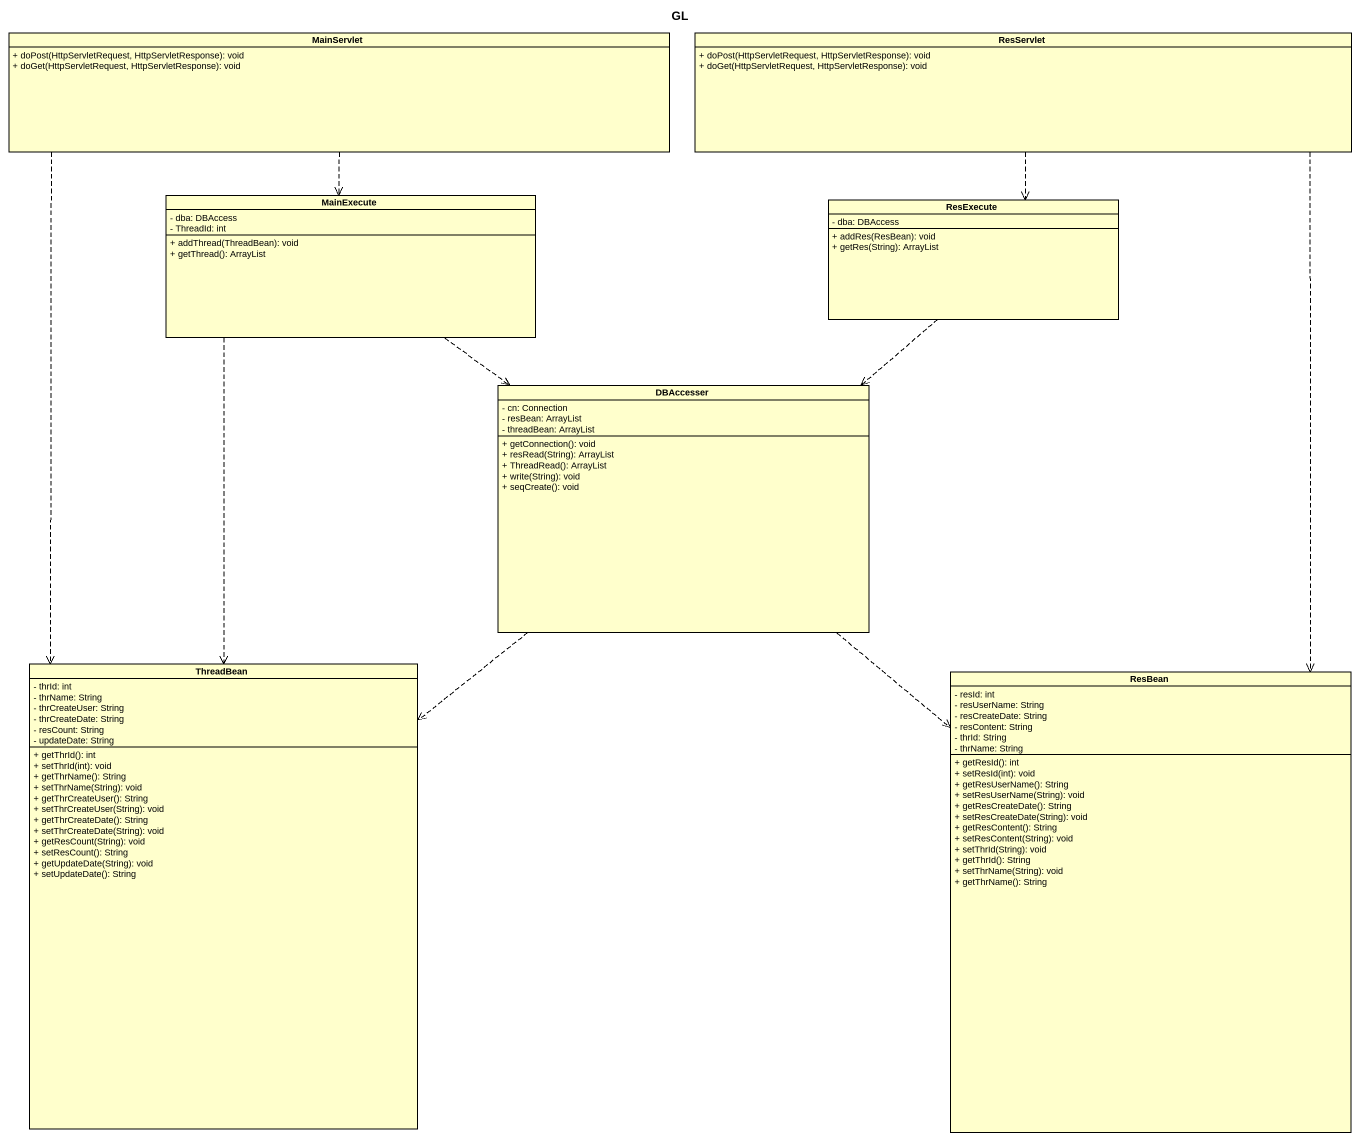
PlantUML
@startuml
title GL
hide circle
hide empty members
skinparam classAttributeIconSize 0
class MainServlet {
  + doPost(HttpServletRequest, HttpServletResponse): void
  + doGet(HttpServletRequest, HttpServletResponse): void
}
class ResServlet {
  + doPost(HttpServletRequest, HttpServletResponse): void
  + doGet(HttpServletRequest, HttpServletResponse): void
}
class MainExecute {
  - dba: DBAccess
  - ThreadId: int
  + addThread(ThreadBean): void
  + getThread(): ArrayList
}
class ResExecute {
  - dba: DBAccess
  + addRes(ResBean): void
  + getRes(String): ArrayList
}
class DBAccesser {
  - cn: Connection
  - resBean: ArrayList
  - threadBean: ArrayList
  + getConnection(): void
  + resRead(String): ArrayList
  + ThreadRead(): ArrayList
  + write(String): void
  + seqCreate(): void
}
class ThreadBean {
  - thrId: int
  - thrName: String
  - thrCreateUser: String
  - thrCreateDate: String
  - resCount: String
  - updateDate: String
  + getThrId(): int
  + setThrId(int): void
  + getThrName(): String
  + setThrName(String): void
  + getThrCreateUser(): String
  + setThrCreateUser(String): void
  + getThrCreateDate(): String
  + setThrCreateDate(String): void
  + getResCount(String): void
  + setResCount(): String
  + getUpdateDate(String): void
  + setUpdateDate(): String
}
class ResBean {
  - resId: int
  - resUserName: String
  - resCreateDate: String
  - resContent: String
  - thrId: String
  - thrName: String
  + getResId(): int
  + setResId(int): void
  + getResUserName(): String
  + setResUserName(String): void
  + getResCreateDate(): String
  + setResCreateDate(String): void
  + getResContent(): String
  + setResContent(String): void
  + setThrId(String): void
  + getThrId(): String
  + setThrName(String): void
  + getThrName(): String
}
MainServlet ..> MainExecute
MainServlet ..> ThreadBean
ResServlet ..> ResExecute
ResServlet ..> ResBean
MainExecute ..> DBAccesser
MainExecute ..> ThreadBean
ResExecute ..> DBAccesser
DBAccesser ..> ThreadBean
DBAccesser ..> ResBean
@enduml
